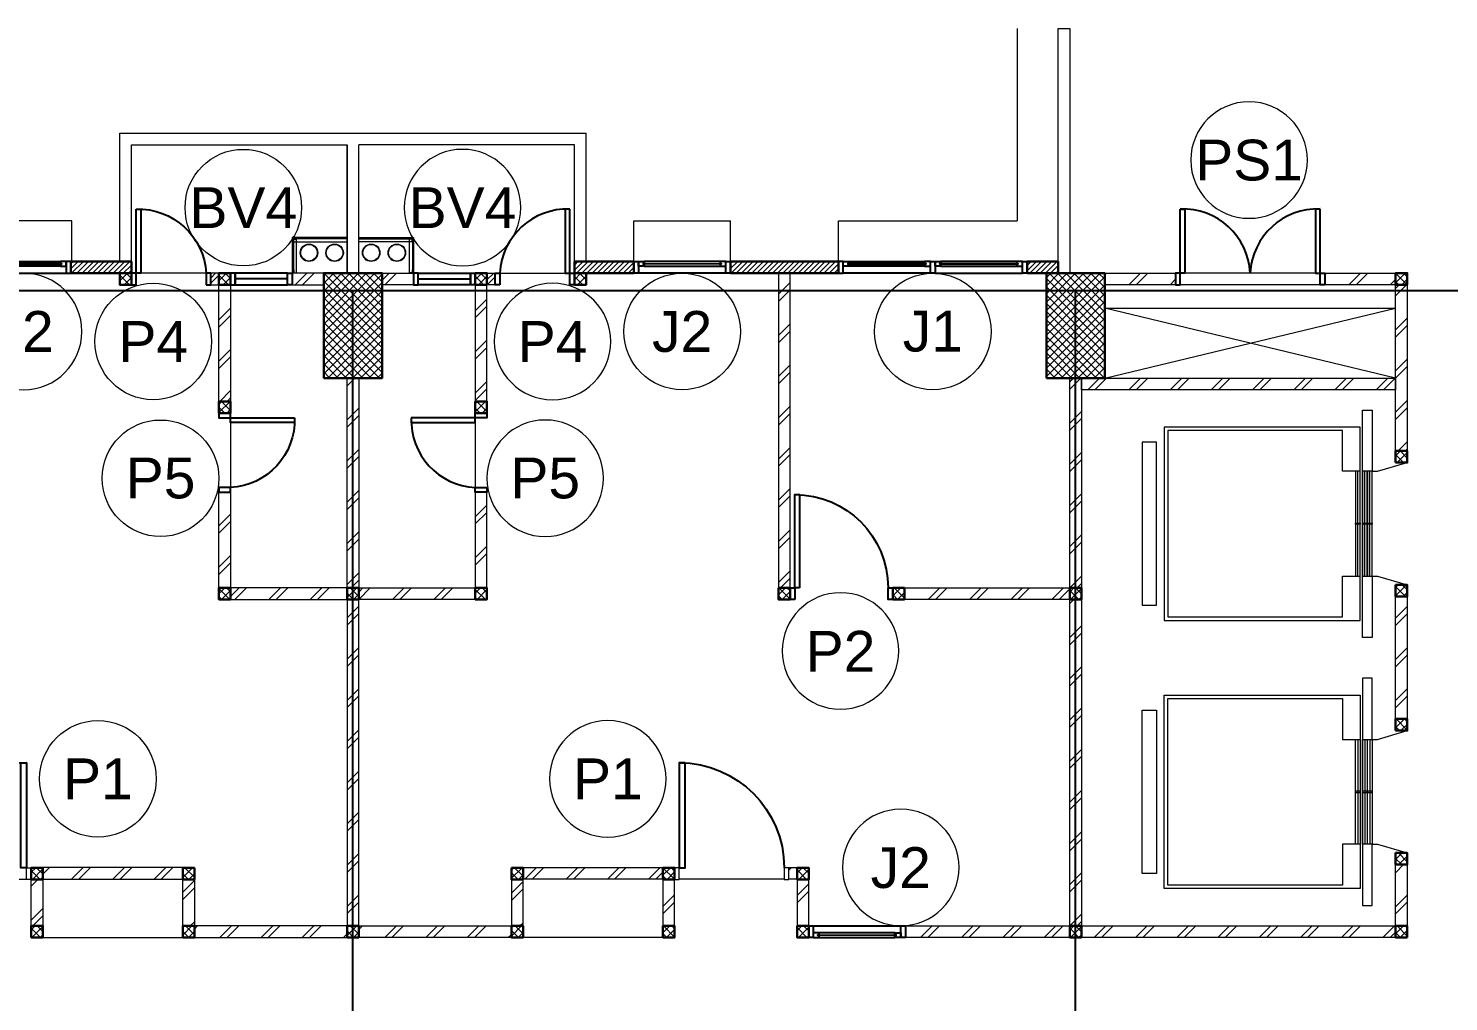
# Model space of a CAD drawing. Header units: millimetres. Extents: x -108 to 351, y -17 to 192.
# Drawn here: x 24.01 to 36.19, y 93.85 to 102.2 of the extents above; entities that cross this region are included whole.
import ezdxf
from ezdxf.enums import TextEntityAlignment as Align

# ---------------------------------------------------------------- set-up
doc = ezdxf.new("R2010")
doc.units = ezdxf.units.MM
for name, color, linetype, lineweight in [('ars', 11, 'Continuous', 0), ('ars @ 1', 11, 'Continuous', 0), ('KACA', 151, 'Continuous', 5), ('KOL', 1, 'Continuous', 30), ('KOLOM', 4, 'Continuous', 9), ('lan', 7, 'Continuous', 15), ('LIFT', 15, 'Continuous', 15), ('NOT', 7, 'Continuous', 20), ('tem', 5, 'Continuous', 20)]:
    doc.layers.add(name, color=color, linetype=linetype, lineweight=lineweight)
doc.layers.add('as', color=1, linetype='Continuous', plot=False)
doc.layers.add('Kusen', color=30, linetype='Continuous')
doc.styles.add('S', font='simplex', dxfattribs={"width": 0.75})
doc.styles.get("Standard").update_dxf_attribs({"font": 'arial.ttf'})
pattern_1 = [(225, (-467.078732, 382.829584), (0.0220970869, -0.0220970869), [])]
pattern_2 = [(45, (18.6, 0.375), (-0.1767767, 0.1767767), []), (45, (18.6625, 0.375), (-0.1767767, 0.1767767), [])]
pattern_3 = [(45, (18.59984, 0.375), (-0.1767767, 0.1767767), []), (45, (18.66234, 0.375), (-0.1767767, 0.1767767), [])]
pattern_4 = [(45, (18.59984, 0.375), (-0.1767767, 0.1767767), []), (45, (18.66234, 0.375), (-0.1767767, 0.1767767), [])]
pattern_5 = [(45, (18.6, 0.37064), (-0.1767767, 0.1767767), []), (45, (18.6625, 0.37064), (-0.1767767, 0.1767767), [])]
pattern_6 = [(45, (18.59616, 0.37064), (-0.1767767, 0.1767767), []), (45, (18.65866, 0.37064), (-0.1767767, 0.1767767), [])]
pattern_7 = [(225, (23.57673, 55.45464), (0.06629126, -0.06629126), []), (225, (23.53254, 55.45464), (0.06629126, -0.06629126), [])]
pattern_8 = [(45, (1620.41412, -387.18282), (-0.176776695, 0.176776695), []), (45, (1620.47662, -387.18282), (-0.176776695, 0.176776695), [])]

# ---------------------------------------------------------------- blocks, each defined once
blk = doc.blocks.new('K 10.10')
at = {"layer": 'ars'}
h = blk.add_hatch(dxfattribs=at)
h.set_pattern_fill('_USER', color=256, scale=0.05, angle=45, double=1, pattern_type=0)
h.set_pattern_definition([(45, (0, 0), (-0.035355339, 0.035355339), []), (135, (0, 0), (-0.035355339, -0.035355339), [])])
h.paths.add_polyline_path([(1560.538, 1380.407), (1560.638, 1380.407), (1560.638, 1380.507), (1560.538, 1380.507)])
at = {"layer": 'KOL'}
blk.add_lwpolyline([(1560.538, 1380.407), (1560.638, 1380.407), (1560.638, 1380.507), (1560.538, 1380.507)], close=True, dxfattribs=at)
blk = doc.blocks.new('T. J1')
at = {"layer": 'Kusen'}
for p, q in [((-0.019, 0), (-0.769, 0)), ((-0.719, 0.1), (-0.069, 0.1)), ((-0.069, 0.06), (-0.719, 0.06)), ((0.021, 0), (0.771, 0)), ((0.721, 0.1), (0.071, 0.1)), ((0.071, 0.06), (0.721, 0.06))]:
    blk.add_line(p, q, dxfattribs=at)
for points in [[(-0.809, 0), (-0.769, 0), (-0.769, 0.1), (-0.809, 0.1)], [(-0.019, 0), (0.021, 0), (0.021, 0.1), (-0.019, 0.1)], [(0.811, 0), (0.771, 0), (0.771, 0.1), (0.811, 0.1)]]:
    blk.add_lwpolyline(points, close=True, dxfattribs=at)
for points in [[(-0.719, 0.077), (-0.719, 0.06), (-0.769, 0.06), (-0.769, 0.1), (-0.719, 0.1), (-0.719, 0.082), (-0.729, 0.082), (-0.729, 0.077), (-0.719, 0.077)], [(-0.069, 0.077), (-0.069, 0.06), (-0.019, 0.06), (-0.019, 0.1), (-0.069, 0.1), (-0.069, 0.082), (-0.059, 0.082), (-0.059, 0.077), (-0.069, 0.077)], [(0.071, 0.077), (0.071, 0.06), (0.021, 0.06), (0.021, 0.1), (0.071, 0.1), (0.071, 0.082), (0.061, 0.082), (0.061, 0.077), (0.071, 0.077)], [(0.721, 0.077), (0.721, 0.06), (0.771, 0.06), (0.771, 0.1), (0.721, 0.1), (0.721, 0.082), (0.731, 0.082), (0.731, 0.077), (0.721, 0.077)]]:
    blk.add_lwpolyline(points, dxfattribs=at)
at = {"layer": 'Kusen', "color": 141}
for points in [[(-0.729, 0.077), (-0.059, 0.077), (-0.059, 0.082), (-0.729, 0.082)], [(0.731, 0.077), (0.061, 0.077), (0.061, 0.082), (0.731, 0.082)]]:
    blk.add_lwpolyline(points, close=True, dxfattribs=at)
blk = doc.blocks.new('T. J2')
at = {"layer": 'KACA', "color": 141}
blk.add_lwpolyline([(-0.379, 0.077), (0.291, 0.077), (0.291, 0.082), (-0.379, 0.082)], close=True, dxfattribs=at)
at = {"layer": 'Kusen'}
for p, q in [((-0.419, 0), (0.331, 0)), ((-0.369, 0.1), (0.281, 0.1)), ((0.281, 0.06), (-0.369, 0.06))]:
    blk.add_line(p, q, dxfattribs=at)
for points in [[(-0.459, 0), (-0.419, 0), (-0.419, 0.1), (-0.459, 0.1)], [(0.331, 0), (0.371, 0), (0.371, 0.1), (0.331, 0.1)]]:
    blk.add_lwpolyline(points, close=True, dxfattribs=at)
for points in [[(-0.369, 0.077), (-0.369, 0.06), (-0.419, 0.06), (-0.419, 0.1), (-0.369, 0.1), (-0.369, 0.082), (-0.379, 0.082), (-0.379, 0.077), (-0.369, 0.077)], [(0.281, 0.077), (0.281, 0.06), (0.331, 0.06), (0.331, 0.1), (0.281, 0.1), (0.281, 0.082), (0.291, 0.082), (0.291, 0.077), (0.281, 0.077)]]:
    blk.add_lwpolyline(points, dxfattribs=at)
blk = doc.blocks.new('P.80')
at = {"layer": 'Kusen'}
for points in [[(-69.809, -74.837), (-69.769, -74.837), (-69.769, -74.037), (-69.809, -74.037)], [(-70.609, -74.937), (-70.569, -74.937), (-70.569, -74.837), (-70.609, -74.837)], [(-69.769, -74.937), (-69.729, -74.937), (-69.729, -74.837), (-69.769, -74.837)]]:
    blk.add_lwpolyline(points, close=True, dxfattribs=at)
blk.add_arc((-69.769, -74.837), 0.8, 90, 180, dxfattribs=at)
blk = doc.blocks.new('P-90')
at = {"layer": 'Kusen'}
blk.add_lwpolyline([(374.691, -21.598), (374.741, -21.598), (374.741, -22.498), (374.691, -22.498)], close=True, dxfattribs=at)
at = {"layer": 'Kusen', "lineweight": 9}
for points in [[(373.801, -22.498), (373.841, -22.498), (373.841, -22.598), (373.801, -22.598)], [(374.741, -22.498), (374.781, -22.498), (374.781, -22.598), (374.741, -22.598)]]:
    blk.add_lwpolyline(points, close=True, dxfattribs=at)
at = {"layer": 'Kusen'}
blk.add_arc((374.741, -22.498), 0.9, 90, 180, dxfattribs=at)
blk = doc.blocks.new('P.60')
at = {"layer": 'Kusen'}
for points in [[(1472.835, 997.535), (1472.875, 997.535), (1472.875, 997.435), (1472.835, 997.435)], [(1473.475, 997.535), (1473.515, 997.535), (1473.515, 997.435), (1473.475, 997.435)], [(1472.875, 996.885), (1472.915, 996.885), (1472.915, 997.435), (1472.875, 997.435)]]:
    blk.add_lwpolyline(points, close=True, dxfattribs=at)
blk.add_arc((1472.895, 997.466), 0.581, 268.0266, 356.9943, dxfattribs=at)
blk = doc.blocks.new('BV')
at = {"layer": 'Kusen'}
for points in [[(-0.225, 0.1), (-0.265, 0.1), (-0.265, 0), (-0.225, 0)], [(-0.225, 0.1), (-0.265, 0.1), (-0.265, 0), (-0.225, 0)], [(0.225, 0.1), (-0.225, 0.1), (-0.225, 0), (0.225, 0)], [(0.225, 0.1), (0.265, 0.1), (0.265, 0), (0.225, 0)]]:
    blk.add_lwpolyline(points, close=True, dxfattribs=at)
at = {"layer": 'Kusen', "color": 141}
blk.add_lwpolyline([(0.225, 0.05), (-0.225, 0.05)], dxfattribs=at)
blk = doc.blocks.new("k2'")
at = {"layer": 'ars'}
h = blk.add_hatch(dxfattribs=at)
h.set_pattern_fill('_USER', color=256, scale=0.05, angle=45, double=1, pattern_type=0)
h.set_pattern_definition([(45, (0, -4.95), (-0.03535534, 0.03535534), []), (135, (0, -4.95), (-0.03535534, -0.03535534), [])])
h.paths.add_polyline_path([(-0.25, -0.45), (0.25, -0.45), (0.25, 0.45), (-0.25, 0.45)])
at = {"layer": 'KOL'}
blk.add_lwpolyline([(-0.25, -0.45), (0.25, -0.45), (0.25, 0.45), (-0.25, 0.45)], close=True, dxfattribs=at)
blk = doc.blocks.new('LIFT PENUMPANG')
at = {"layer": 'LIFT'}
for points in [[(-0.705, 1.955), (-0.705, 1.83), (0.695, 1.83), (0.695, 1.955)], [(-0.835, 1.765), (-0.835, 0.085), (0.825, 0.085), (0.825, 1.765)], [(-0.805, 1.735), (-0.805, 0.235), (-0.455, 0.235), (-0.455, 0.085), (0.445, 0.085), (0.445, 0.235), (0.795, 0.235), (0.795, 1.735)], [(-0.455, 0.085), (0.445, 0.085), (0.445, 0.125), (-0.455, 0.125)], [(-0.455, 0.105), (0.445, 0.105), (0.445, 0.125), (-0.455, 0.125)], [(-0.01, 0.125), (0, 0.125), (0, 0.085), (-0.01, 0.085)], [(-0.455, 0.025), (0.445, 0.025), (0.445, 0.065), (-0.455, 0.065)], [(-0.455, 0.045), (0.445, 0.045), (0.445, 0.065), (-0.455, 0.065)], [(-0.455, -0.02), (0.445, -0.02), (0.445, 0.02), (-0.455, 0.02)], [(-0.455, 0), (0.445, 0), (0.445, 0.02), (-0.455, 0.02)], [(-0.01, 0.065), (0, 0.065), (0, 0.025), (-0.01, 0.025)], [(-0.01, 0.02), (0, 0.02), (0, -0.02), (-0.01, -0.02)]]:
    blk.add_lwpolyline(points, close=True, dxfattribs=at)
for points in [[(-0.455, -0.02), (-0.98, -0.02), (-0.98, 0.065), (0.97, 0.065), (0.97, -0.02), (0.445, -0.02)], [(-0.455, -0.02), (-0.455, -0.065), (-0.53, -0.32)], [(0.445, -0.02), (0.445, -0.065), (0.52, -0.32)]]:
    blk.add_lwpolyline(points, dxfattribs=at)
at = {"layer": 'KOLOM', "extrusion": (0, 0, -1), "zscale": -1, "rotation": 270}
blk.add_blockref('K 10.10', (-1379.877, 1560.318), dxfattribs=at)
at = {"layer": 'KOLOM', "extrusion": (0, 0, -1), "xscale": -1, "zscale": -1, "rotation": 90}
blk.add_blockref('K 10.10', (1379.887, 1560.318), dxfattribs=at)
blk = doc.blocks.new('2-typikal-1a')
at = {"layer": 'ars'}
for points in [[(6.15, 0.455), (5.68, 0.455), (5.68, 0.15)], [(6.15, 0.445), (5.69, 0.445), (5.69, 0.15)], [(5.715, 0.445), (5.69, 0.445), (5.69, 0.419), (5.692, 0.419), (5.692, 0.443), (5.715, 0.443), (5.715, 0.445)], [(5.69, 0.419), (6.15, 0.419)], [(5.715, 0.152), (5.715, 0.443)], [(5.715, 0.15), (5.69, 0.15), (5.69, 0.179), (5.692, 0.179), (5.692, 0.152), (5.715, 0.152), (5.715, 0.15)]]:
    blk.add_lwpolyline(points, dxfattribs=at)
for centre, radius in [((5.823, 0.325), 0.075), ((5.823, 0.325), 0.071), ((6.043, 0.325), 0.075), ((6.043, 0.325), 0.071)]:
    blk.add_circle(centre, radius, dxfattribs=at)
at = {"layer": 'KOL'}
for points in [[(2.035, 0.15), (2.95, 0.15), (2.95, 0.25), (2.035, 0.25)], [(3.78, 0.15), (4.3, 0.15), (4.3, 0.25), (3.78, 0.25)]]:
    blk.add_lwpolyline(points, close=True, dxfattribs=at)
at = {"layer": 'lan'}
for p, q in [((4.2, 0.25), (4.2, 1.35)), ((4.2, 1.35), (6.2, 1.35)), ((4.3, 0.25), (4.3, 1.25)), ((4.3, 1.25), (6.15, 1.25)), ((6.15, 1.25), (6.15, 0.15)), ((4.94, 0.15), (4.38, 0.15)), ((5.15, -1.13), (5.15, -1.69)), ((2.5, -5.05), (3.4, -5.05)), ((3.544, -5.55), (4.744, -5.55))]:
    blk.add_line(p, q, dxfattribs=at)
at = {"layer": 'tem', "ltscale": 2}
blk.add_lwpolyline([(2.549, -2.55), (2.449, -2.55), (2.449, 0.15), (2.549, 0.15)], close=True, dxfattribs=at)
at = {"layer": 'tem'}
for points in [[(4.98, 0.05), (5.05, 0.05), (5.05, 0.15), (4.98, 0.15)], [(5.68, 0.05), (5.95, 0.05), (5.95, 0.15), (5.68, 0.15)], [(5.05, -0.95), (5.05, 0.05), (5.15, 0.05), (5.15, -0.95)], [(5.05, -2.55), (5.05, -1.73), (5.15, -1.73), (5.15, -2.55)], [(0.05, -2.65), (1.469, -2.65), (1.469, -2.55), (0.05, -2.55)], [(5.15, -2.65), (6.15, -2.65), (6.15, -2.55), (5.15, -2.55)], [(2.39, -5.05), (2.46, -5.05), (2.46, -4.95), (2.39, -4.95)], [(3.54, -5.05), (4.74, -5.05), (4.74, -4.95), (3.54, -4.95)], [(2.29, -5.45), (2.29, -5.05), (2.39, -5.05), (2.39, -5.45)], [(3.44, -5.45), (3.44, -5.05), (3.54, -5.05), (3.54, -5.45)], [(4.74, -5.45), (4.74, -5.05), (4.84, -5.05), (4.84, -5.45)], [(0.05, -5.55), (1.46, -5.55), (1.46, -5.45), (0.05, -5.45)], [(4.84, -5.55), (6.15, -5.55), (6.15, -5.45), (4.84, -5.45)]]:
    blk.add_lwpolyline(points, close=True, dxfattribs=at)
blk.add_blockref('BV', (5.415, 0.05))
at = {"layer": 'KOLOM', "extrusion": (0, 0, -1), "xscale": -1, "zscale": -1, "rotation": 180}
for p in [(-1564.838, 1380.557), (-1565.688, 1380.557), (-1565.688, 1379.457), (-1562.107, 1377.857), (-1563.087, 1377.857), (-1565.688, 1377.857), (-1562.928, 1375.456), (-1564.078, 1375.456), (-1565.378, 1375.456), (-1562.928, 1374.957), (-1564.078, 1374.957), (-1565.378, 1374.957)]:
    blk.add_blockref('K 10.10', p, dxfattribs=at)
at = {"layer": 'Kusen', "xscale": -1}
for name, p, rotation in [('P.60', (-1468.535, 997.585), 180), ('P.60', (1002.585, 1471.785), 90), ('T. J2', (1.919, -5.45), 180)]:
    blk.add_blockref(name, p, dxfattribs=dict(at, rotation=rotation))
at = {"layer": 'Kusen'}
for name, p in [('T. J1', (1.224, 0.15)), ('T. J2', (3.409, 0.15)), ('P.80', (72.178, 72.287)), ('P-90', (-371.341, 17.547))]:
    blk.add_blockref(name, p, dxfattribs=at)
blk = doc.blocks.new('LANTAI-2')
at = {"layer": 'ars'}
h = blk.add_hatch(dxfattribs=at)
h.set_pattern_fill('ANSI31', color=256, scale=0.25, angle=180, style=0)
h.set_pattern_definition(pattern_1)
h.paths.add_polyline_path([(22.39, 13.25), (22.9, 13.25), (22.9, 13.35), (22.39, 13.35)])
h = blk.add_hatch(dxfattribs=at)
h.set_pattern_fill('ANSI31', color=256, scale=0.25, angle=180, style=0)
h.set_pattern_definition(pattern_1)
h.paths.add_polyline_path([(27.21, 13.25), (26.7, 13.25), (26.7, 13.35), (27.21, 13.35)])
h = blk.add_hatch(dxfattribs=at)
h.set_pattern_fill('ANSI31', color=256, scale=0.25, angle=180, style=0)
h.set_pattern_definition(pattern_1)
h.paths.add_polyline_path([(28.965, 13.25), (28.04, 13.25), (28.04, 13.35), (28.965, 13.35)])
h = blk.add_hatch(dxfattribs=at)
h.set_pattern_fill('ANSI31', color=256, scale=0.25, angle=180, style=0)
h.set_pattern_definition(pattern_1)
h.paths.add_polyline_path([(30.85, 13.25), (30.585, 13.25), (30.585, 13.35), (30.85, 13.35)])
h = blk.add_hatch(dxfattribs=at)
h.set_pattern_fill('ANSI32', color=256, scale=0.25, angle=180, style=0, double=1)
h.set_pattern_definition(pattern_7)
h.paths.add_polyline_path([(23.58, 13.15), (23.65, 13.15), (23.65, 13.25), (23.58, 13.25)])
h = blk.add_hatch(dxfattribs=at)
h.set_pattern_fill('TEMBOK', color=256, scale=0.25)
h.set_pattern_definition(pattern_2)
h.paths.add_polyline_path([(24.28, 13.15), (24.55, 13.15), (24.55, 13.25), (24.28, 13.25)])
h = blk.add_hatch(dxfattribs=at)
h.set_pattern_fill('TEMBOK', color=256, scale=0.25)
h.set_pattern_definition(pattern_2)
h.paths.add_polyline_path([(25.32, 13.15), (25.05, 13.15), (25.05, 13.25), (25.32, 13.25)])
h = blk.add_hatch(dxfattribs=at)
h.set_pattern_fill('ANSI32', color=256, scale=0.25, angle=180, style=0, double=1)
h.set_pattern_definition(pattern_7)
h.paths.add_polyline_path([(26.02, 13.15), (25.95, 13.15), (25.95, 13.25), (26.02, 13.25)])
h = blk.add_hatch(dxfattribs=at)
h.set_pattern_fill('TEMBOK', color=256, scale=0.25)
h.set_pattern_definition([(45, (21.09865, 1.475), (-0.1767767, 0.1767767), []), (45, (21.16115, 1.475), (-0.1767767, 0.1767767), [])])
h.paths.add_polyline_path([(28.451, 10.55), (28.551, 10.55), (28.551, 13.25), (28.451, 13.25)])
h = blk.add_hatch(dxfattribs=at)
h.set_pattern_fill('TEMBOK', color=256, scale=0.25)
h.set_pattern_definition(pattern_4)
h.paths.add_polyline_path([(23.65, 12.15), (23.65, 13.15), (23.75, 13.15), (23.75, 12.15)])
h = blk.add_hatch(dxfattribs=at)
h.set_pattern_fill('TEMBOK', color=256, scale=0.25)
h.set_pattern_definition(pattern_4)
h.paths.add_polyline_path([(25.95, 12.15), (25.95, 13.15), (25.85, 13.15), (25.85, 12.15)])
h = blk.add_hatch(dxfattribs=at)
h.set_pattern_fill('TEMBOK', color=256, scale=0.25)
h.set_pattern_definition([(45, (24.8, 0.375), (-0.1767767, 0.1767767), []), (45, (24.8625, 0.375), (-0.1767767, 0.1767767), [])])
h.paths.add_polyline_path([(24.85, 10.55), (24.75, 10.55), (24.75, 12.35), (24.85, 12.35)])
h = blk.add_hatch(dxfattribs=at)
h.set_pattern_fill('TEMBOK', color=256, scale=0.25)
h.set_pattern_definition(pattern_3)
h.paths.add_polyline_path([(23.65, 10.55), (23.65, 11.37), (23.75, 11.37), (23.75, 10.55)])
h = blk.add_hatch(dxfattribs=at)
h.set_pattern_fill('TEMBOK', color=256, scale=0.25)
h.set_pattern_definition(pattern_3)
h.paths.add_polyline_path([(25.95, 10.55), (25.95, 11.37), (25.85, 11.37), (25.85, 10.55)])
h = blk.add_hatch(dxfattribs=at)
h.set_pattern_fill('TEMBOK', color=256, scale=0.25)
h.set_pattern_definition(pattern_2)
h.paths.add_polyline_path([(23.75, 10.45), (24.75, 10.45), (24.75, 10.55), (23.75, 10.55)])
h = blk.add_hatch(dxfattribs=at)
h.set_pattern_fill('TEMBOK', color=256, scale=0.25)
h.set_pattern_definition(pattern_2)
h.paths.add_polyline_path([(25.85, 10.45), (24.85, 10.45), (24.85, 10.55), (25.85, 10.55)])
h = blk.add_hatch(dxfattribs=at)
h.set_pattern_fill('TEMBOK', color=256, scale=0.25)
h.set_pattern_definition(pattern_2)
h.paths.add_polyline_path([(30.95, 10.45), (29.531, 10.45), (29.531, 10.55), (30.95, 10.55)])
h = blk.add_hatch(dxfattribs=at)
h.set_pattern_fill('TEMBOK', color=256, scale=0.25)
h.set_pattern_definition([(45, (24.8, -1.325), (-0.1767767, 0.1767767), []), (45, (24.8625, -1.325), (-0.1767767, 0.1767767), [])])
h.paths.add_polyline_path([(24.85, 7.65), (24.75, 7.65), (24.75, 10.45), (24.85, 10.45)])
h = blk.add_hatch(dxfattribs=at)
h.set_pattern_fill('TEMBOK', color=256, scale=0.25)
h.set_pattern_definition(pattern_5)
h.paths.add_polyline_path([(22.04, 7.65), (22.04, 8.05), (22.14, 8.05), (22.14, 7.65)])
h = blk.add_hatch(dxfattribs=at)
h.set_pattern_fill('TEMBOK', color=256, scale=0.25)
h.set_pattern_definition(pattern_6)
h.paths.add_polyline_path([(22.14, 8.05), (23.34, 8.05), (23.34, 8.15), (22.14, 8.15)])
h = blk.add_hatch(dxfattribs=at)
h.set_pattern_fill('TEMBOK', color=256, scale=0.25)
h.set_pattern_definition(pattern_5)
h.paths.add_polyline_path([(23.34, 7.65), (23.34, 8.05), (23.44, 8.05), (23.44, 7.65)])
h = blk.add_hatch(dxfattribs=at)
h.set_pattern_fill('TEMBOK', color=256, scale=0.25)
h.set_pattern_definition(pattern_5)
h.paths.add_polyline_path([(26.26, 7.65), (26.26, 8.05), (26.16, 8.05), (26.16, 7.65)])
h = blk.add_hatch(dxfattribs=at)
h.set_pattern_fill('TEMBOK', color=256, scale=0.25)
h.set_pattern_definition(pattern_6)
h.paths.add_polyline_path([(27.46, 8.05), (26.26, 8.05), (26.26, 8.15), (27.46, 8.15)])
h = blk.add_hatch(dxfattribs=at)
h.set_pattern_fill('TEMBOK', color=256, scale=0.25)
h.set_pattern_definition(pattern_5)
h.paths.add_polyline_path([(27.56, 7.65), (27.56, 8.05), (27.46, 8.05), (27.46, 7.65)])
h = blk.add_hatch(dxfattribs=at)
h.set_pattern_fill('TEMBOK', color=256, scale=0.25)
h.set_pattern_definition(pattern_5)
h.paths.add_polyline_path([(28.61, 8.05), (28.54, 8.05), (28.54, 8.15), (28.61, 8.15)])
h = blk.add_hatch(dxfattribs=at)
h.set_pattern_fill('TEMBOK', color=256, scale=0.25)
h.set_pattern_definition([(45, (18.59616, 0.37064), (-0.1767767, 0.1767767), []), (45, (18.65866, 0.37064), (-0.1767767, 0.1767767), [])])
h.paths.add_polyline_path([(28.71, 7.65), (28.71, 8.05), (28.61, 8.05), (28.61, 7.65)])
h = blk.add_hatch(dxfattribs=at)
h.set_pattern_fill('TEMBOK', color=256, scale=0.25)
h.set_pattern_definition(pattern_5)
h.paths.add_polyline_path([(23.44, 7.55), (24.75, 7.55), (24.75, 7.65), (23.44, 7.65)])
h = blk.add_hatch(dxfattribs=at)
h.set_pattern_fill('TEMBOK', color=256, scale=0.25)
h.set_pattern_definition(pattern_5)
h.paths.add_polyline_path([(26.16, 7.55), (24.85, 7.55), (24.85, 7.65), (26.16, 7.65)])
h = blk.add_hatch(dxfattribs=at)
h.set_pattern_fill('TEMBOK', color=256, scale=0.25)
h.set_pattern_definition(pattern_5)
h.paths.add_polyline_path([(30.95, 7.55), (29.54, 7.55), (29.54, 7.65), (30.95, 7.65)])
at = {"layer": 'ars @ 1'}
h = blk.add_hatch(dxfattribs=at)
h.set_pattern_fill('TEMBOK', color=256, scale=0.25, style=0, double=1)
h.set_pattern_definition([(45, (1620.56912, -387.18282), (-0.176776695, 0.176776695), []), (45, (1620.63162, -387.18282), (-0.176776695, 0.176776695), [])])
h.paths.add_polyline_path([(31.858, 13.25), (31.858, 13.15), (31.25, 13.15), (31.25, 13.25)])
h = blk.add_hatch(dxfattribs=at)
h.set_pattern_fill('TEMBOK', color=256, scale=0.25, style=0, double=1)
h.set_pattern_definition([(45, (1622.45662, -387.18282), (-0.176776695, 0.176776695), []), (45, (1622.51912, -387.18282), (-0.176776695, 0.176776695), [])])
h.paths.add_polyline_path([(33.745, 13.25), (33.745, 13.15), (33.138, 13.15), (33.138, 13.25)])
h = blk.add_hatch(dxfattribs=at)
h.set_pattern_fill('TEMBOK', color=256, scale=0.25, style=0, double=1)
h.set_pattern_definition(pattern_8)
h.paths.add_polyline_path([(33.845, 11.725), (33.745, 11.725), (33.745, 13.15), (33.845, 13.15)])
h = blk.add_hatch(dxfattribs=at)
h.set_pattern_fill('TEMBOK', color=256, scale=0.25, style=0, double=1)
h.set_pattern_definition([(45, (1617.61912, -387.98282), (-0.176776695, 0.176776695), []), (45, (1617.68162, -387.98282), (-0.176776695, 0.176776695), [])])
h.paths.add_polyline_path([(31.05, 10.55), (30.95, 10.55), (30.95, 12.35), (31.05, 12.35)])
h = blk.add_hatch(dxfattribs=at)
h.set_pattern_fill('TEMBOK', color=256, scale=0.25, style=0, double=1)
h.set_pattern_definition([(45, (1620.56912, -388.08282), (-0.176776695, 0.176776695), []), (45, (1620.63162, -388.08282), (-0.176776695, 0.176776695), [])])
h.paths.add_polyline_path([(33.745, 12.35), (33.745, 12.25), (31.05, 12.25), (31.05, 12.35)])
h = blk.add_hatch(dxfattribs=at)
h.set_pattern_fill('TEMBOK', color=256, scale=0.25, style=0, double=1)
h.set_pattern_definition([(45, (1617.61912, -390.88282), (-0.176776695, 0.176776695), []), (45, (1617.68162, -390.88282), (-0.176776695, 0.176776695), [])])
h.paths.add_polyline_path([(31.05, 7.65), (30.95, 7.65), (30.95, 10.45), (31.05, 10.45)])
h = blk.add_hatch(dxfattribs=at)
h.set_pattern_fill('TEMBOK', color=256, scale=0.25, style=0, double=1)
h.set_pattern_definition(pattern_8)
h.paths.add_polyline_path([(33.845, 9.425), (33.745, 9.425), (33.745, 10.475), (33.845, 10.475)])
h = blk.add_hatch(dxfattribs=at)
h.set_pattern_fill('TEMBOK', color=256, scale=0.25, style=0, double=1)
h.set_pattern_definition(pattern_8)
h.paths.add_polyline_path([(33.845, 7.65), (33.745, 7.65), (33.745, 8.175), (33.845, 8.175)])
h = blk.add_hatch(dxfattribs=at)
h.set_pattern_fill('TEMBOK', color=256, scale=0.25, style=0, double=1)
h.set_pattern_definition([(45, (1620.56912, -387.18282), (-0.176776695, 0.176776695), []), (45, (1620.63162, -387.18282), (-0.176776695, 0.176776695), [])])
h.paths.add_polyline_path([(33.745, 7.65), (33.745, 7.55), (31.05, 7.55), (31.05, 7.65)])
for p, q in [((33.058, 13.25), (31.938, 13.25)), ((33.098, 13.15), (31.898, 13.15)), ((31.25, 12.95), (33.745, 12.95)), ((31.25, 12.35), (33.745, 12.95)), ((33.745, 12.35), (31.25, 12.95))]:
    blk.add_line(p, q)
at = {"layer": 'ars'}
for points in [[(24.75, 13.555), (24.28, 13.555), (24.28, 13.25)], [(24.75, 13.545), (24.29, 13.545), (24.29, 13.25)], [(24.315, 13.545), (24.29, 13.545), (24.29, 13.519), (24.292, 13.519), (24.292, 13.543), (24.315, 13.543), (24.315, 13.545)], [(24.315, 13.252), (24.315, 13.543)], [(24.85, 13.555), (25.32, 13.555), (25.32, 13.25)], [(24.85, 13.545), (25.31, 13.545), (25.31, 13.25)], [(25.285, 13.545), (25.31, 13.545), (25.31, 13.519), (25.308, 13.519), (25.308, 13.543), (25.285, 13.543), (25.285, 13.545)], [(25.285, 13.252), (25.285, 13.543)], [(24.29, 13.519), (24.75, 13.519)], [(25.31, 13.519), (24.85, 13.519)], [(24.315, 13.25), (24.29, 13.25), (24.29, 13.279), (24.292, 13.279), (24.292, 13.252), (24.315, 13.252), (24.315, 13.25)], [(25.285, 13.25), (25.31, 13.25), (25.31, 13.279), (25.308, 13.279), (25.308, 13.252), (25.285, 13.252), (25.285, 13.25)]]:
    blk.add_lwpolyline(points, dxfattribs=at)
for centre, radius in [((24.423, 13.425), 0.075), ((24.423, 13.425), 0.071), ((24.643, 13.425), 0.075), ((24.643, 13.425), 0.071), ((24.957, 13.425), 0.075), ((24.957, 13.425), 0.071), ((25.177, 13.425), 0.075), ((25.177, 13.425), 0.071)]:
    blk.add_circle(centre, radius, dxfattribs=at)
at = {"layer": 'as'}
for p, q in [((0, 13.1), (74.4, 13.1)), ((24.8, 0), (24.8, 13.1)), ((31, 0), (31, 13.1))]:
    blk.add_line(p, q, dxfattribs=at)
at = {"layer": 'KOL'}
for points in [[(27.21, 13.25), (26.7, 13.25), (26.7, 13.35), (27.21, 13.35)], [(28.965, 13.25), (28.04, 13.25), (28.04, 13.35), (28.965, 13.35)], [(30.85, 13.25), (30.585, 13.25), (30.585, 13.35), (30.85, 13.35)]]:
    blk.add_lwpolyline(points, close=True, dxfattribs=at)
at = {"layer": 'KOLOM'}
blk.add_lwpolyline([(29.431, 10.55), (29.431, 10.45), (29.531, 10.45), (29.531, 10.55)], close=True, dxfattribs=at)
at = {"layer": 'Kusen'}
for points in [[(31.898, 13.8), (31.938, 13.8), (31.938, 13.25), (31.898, 13.25)], [(33.098, 13.8), (33.058, 13.8), (33.058, 13.25), (33.098, 13.25)], [(31.858, 13.15), (31.898, 13.15), (31.898, 13.25), (31.858, 13.25)], [(33.138, 13.15), (33.098, 13.15), (33.098, 13.25), (33.138, 13.25)]]:
    blk.add_lwpolyline(points, close=True, dxfattribs=at)
for centre, start, end in [((31.918, 13.22), 3.0057, 91.9734), ((33.078, 13.22), 88.0266, 176.9943)]:
    blk.add_arc(centre, 0.581, start, end, dxfattribs=at)
at = {"layer": 'lan'}
for p, q in [((30.5, 15.35), (30.5, 13.7)), ((22.8, 13.35), (22.8, 14.45)), ((22.8, 14.45), (26.8, 14.45)), ((26.8, 13.35), (26.8, 14.45)), ((22.9, 13.35), (22.9, 14.35)), ((22.9, 14.35), (24.75, 14.35)), ((24.75, 13.25), (24.75, 14.35)), ((24.85, 13.25), (24.85, 14.35)), ((26.7, 14.35), (24.85, 14.35)), ((26.7, 13.35), (26.7, 14.35)), ((22.39, 13.7), (21.56, 13.7)), ((22.39, 13.35), (22.39, 13.7)), ((27.21, 13.35), (27.21, 13.7)), ((27.21, 13.7), (28.04, 13.7)), ((28.04, 13.35), (28.04, 13.7)), ((28.965, 13.35), (28.965, 13.7)), ((28.965, 13.7), (30.5, 13.7)), ((26.06, 13.25), (26.62, 13.25)), ((25.85, 11.97), (25.85, 11.41)), ((28.5, 8.05), (27.6, 8.05)), ((27.456, 7.55), (26.256, 7.55))]:
    blk.add_line(p, q, dxfattribs=at)
blk.add_lwpolyline([(30.95, 15.35), (30.95, 13.25), (30.85, 13.25), (30.85, 15.35)], close=True, dxfattribs=at)
at = {"layer": 'tem'}
for points in [[(25.32, 13.15), (25.05, 13.15), (25.05, 13.25), (25.32, 13.25)], [(26.02, 13.15), (25.95, 13.15), (25.95, 13.25), (26.02, 13.25)], [(31.858, 13.25), (31.858, 13.15), (31.25, 13.15), (31.25, 13.25)], [(33.745, 13.25), (33.745, 13.15), (33.138, 13.15), (33.138, 13.25)], [(25.95, 12.15), (25.95, 13.15), (25.85, 13.15), (25.85, 12.15)], [(33.845, 11.725), (33.745, 11.725), (33.745, 13.15), (33.845, 13.15)], [(31.05, 10.55), (30.95, 10.55), (30.95, 12.35), (31.05, 12.35)], [(33.745, 12.35), (33.745, 12.25), (31.05, 12.25), (31.05, 12.35)], [(25.95, 10.55), (25.95, 11.37), (25.85, 11.37), (25.85, 10.55)], [(25.85, 10.45), (24.85, 10.45), (24.85, 10.55), (25.85, 10.55)], [(30.95, 10.45), (29.531, 10.45), (29.531, 10.55), (30.95, 10.55)], [(31.05, 7.65), (30.95, 7.65), (30.95, 10.45), (31.05, 10.45)], [(33.845, 9.425), (33.745, 9.425), (33.745, 10.475), (33.845, 10.475)], [(33.845, 7.65), (33.745, 7.65), (33.745, 8.175), (33.845, 8.175)], [(26.26, 7.65), (26.26, 8.05), (26.16, 8.05), (26.16, 7.65)], [(27.46, 8.05), (26.26, 8.05), (26.26, 8.15), (27.46, 8.15)], [(27.56, 7.65), (27.56, 8.05), (27.46, 8.05), (27.46, 7.65)], [(28.61, 8.05), (28.54, 8.05), (28.54, 8.15), (28.61, 8.15)], [(28.71, 7.65), (28.71, 8.05), (28.61, 8.05), (28.61, 7.65)], [(26.16, 7.55), (24.85, 7.55), (24.85, 7.65), (26.16, 7.65)], [(30.95, 7.55), (29.54, 7.55), (29.54, 7.65), (30.95, 7.65)], [(33.745, 7.65), (33.745, 7.55), (31.05, 7.55), (31.05, 7.65)]]:
    blk.add_lwpolyline(points, close=True, dxfattribs=at)
at = {"layer": 'tem', "ltscale": 2}
for points in [[(28.451, 10.55), (28.551, 10.55), (28.551, 13.25), (28.451, 13.25)], [(24.85, 10.55), (24.75, 10.55), (24.75, 12.35), (24.85, 12.35)], [(24.75, 7.65), (24.85, 7.65), (24.85, 10.45), (24.75, 10.45)]]:
    blk.add_lwpolyline(points, close=True, dxfattribs=at)
at = {"xscale": -1}
blk.add_blockref('BV', (25.585, 13.15), dxfattribs=at)
at = {"rotation": 90}
blk.add_blockref('LIFT PENUMPANG', (33.525, 11.105), dxfattribs=at)
at = {"xscale": -1, "rotation": 90}
blk.add_blockref('LIFT PENUMPANG', (33.525, 8.795), dxfattribs=at)
at = {"layer": 'KOL'}
for p in [(24.8, 12.8), (31, 12.8)]:
    blk.add_blockref("k2'", p, dxfattribs=at)
at = {"layer": 'KOLOM', "extrusion": (0, 0, -1), "zscale": -1, "rotation": 180}
for p in [(1534.688, 1393.657), (1533.838, 1393.657), (1534.688, 1392.557), (1535.788, 1390.957), (1534.688, 1390.957), (1532.087, 1390.957), (1531.107, 1390.957), (1534.378, 1388.556), (1533.078, 1388.556), (1531.928, 1388.556), (1535.788, 1388.057), (1534.378, 1388.057), (1533.078, 1388.057), (1531.928, 1388.057)]:
    blk.add_blockref('K 10.10', p, dxfattribs=at)
at = {"layer": 'KOLOM', "extrusion": (0, 0, -1), "zscale": -1}
for p in [(-1594.383, -1367.257), (-1594.383, -1372.857)]:
    blk.add_blockref('K 10.10', p, dxfattribs=at)
at = {"layer": 'KOLOM', "extrusion": (0, 0, -1), "xscale": -1, "zscale": -1, "rotation": 180}
for p in [(-1591.588, 1390.957), (-1591.588, 1388.057)]:
    blk.add_blockref('K 10.10', p, dxfattribs=at)
at = {"layer": 'Kusen'}
for p, rotation in [((1499.535, 1010.685), 180), ((-971.585, 1484.885), 270)]:
    blk.add_blockref('P.60', p, dxfattribs=dict(at, rotation=rotation))
at = {"layer": 'Kusen', "xscale": -1}
for name, p in [('T. J2', (27.581, 13.25)), ('T. J1', (29.776, 13.25)), ('P.80', (-41.178, 85.387)), ('P-90', (402.341, 30.647))]:
    blk.add_blockref(name, p, dxfattribs=at)
at = {"layer": 'Kusen', "xscale": -1, "rotation": 180}
blk.add_blockref('T. J2', (29.169, 7.65), dxfattribs=at)
at = {"layer": 'lan'}
blk.add_blockref('2-typikal-1a', (18.6, 13.1), dxfattribs=at)
blk = doc.blocks.new('NAV')
blk.add_circle((0, -0.4), 0.4)
at = {"style": 'S', "width": 0.75, "flags": 4}
blk.add_attdef('AV', text='', height=0.3, dxfattribs=at).set_placement((0, -0.4), align=Align.MIDDLE)

msp = doc.modelspace()

# ---------------------------------------------------------------- block references
at = {"layer": 'lan'}
msp.add_blockref('LANTAI-2', (1.99422, 86.84737), dxfattribs=at)
at = {"layer": 'NOT'}
ref = msp.add_blockref('NAV', (34.48252, 101.56783), dxfattribs=dict(at, xscale=-1.25, yscale=1.25, zscale=1.25))
ref.add_attrib('AV', 'PS1', dxfattribs={"layer": '0', "height": 0.35, "flags": 4}).set_placement((34.48252, 101.06783), align=Align.MIDDLE)
ref = msp.add_blockref('NAV', (25.85407, 100.15952), dxfattribs=dict(at, xscale=1.25, yscale=1.25, zscale=1.25, rotation=180))
ref.add_attrib('AV', 'BV4', dxfattribs={"layer": '0', "height": 0.35, "flags": 4}).set_placement((25.85407, 100.65952), align=Align.MIDDLE)
ref = msp.add_blockref('NAV', (27.73436, 100.15952), dxfattribs=dict(at, xscale=-1.25, yscale=1.25, zscale=1.25, rotation=180))
ref.add_attrib('AV', 'BV4', dxfattribs={"layer": '0', "height": 0.35, "flags": 4}).set_placement((27.73436, 100.65952), align=Align.MIDDLE)
ref = msp.add_blockref('NAV', (23.96922, 100.09737), dxfattribs=dict(at, xscale=-1.25, yscale=1.25, zscale=1.25))
ref.add_attrib('AV', 'J2', dxfattribs={"layer": '0', "height": 0.35, "flags": 4}).set_placement((23.96922, 99.59737), align=Align.MIDDLE)
ref = msp.add_blockref('NAV', (29.61922, 100.09737), dxfattribs=dict(at, xscale=1.25, yscale=1.25, zscale=1.25))
ref.add_attrib('AV', 'J2', dxfattribs={"layer": '0', "height": 0.35, "flags": 4}).set_placement((29.61922, 99.59737), align=Align.MIDDLE)
ref = msp.add_blockref('NAV', (31.76922, 100.09737), dxfattribs=dict(at, xscale=1.25, yscale=1.25, zscale=1.25))
ref.add_attrib('AV', 'J1', dxfattribs={"layer": '0', "height": 0.35, "flags": 4}).set_placement((31.76922, 99.59737), align=Align.MIDDLE)
ref = msp.add_blockref('NAV', (25.08148, 99.01151), dxfattribs=dict(at, xscale=1.25, yscale=1.25, zscale=1.25, rotation=180))
ref.add_attrib('AV', 'P4', dxfattribs={"layer": '0', "height": 0.35, "flags": 4}).set_placement((25.08148, 99.51151), align=Align.MIDDLE)
ref = msp.add_blockref('NAV', (28.50696, 99.01151), dxfattribs=dict(at, xscale=-1.25, yscale=1.25, zscale=1.25, rotation=180))
ref.add_attrib('AV', 'P4', dxfattribs={"layer": '0', "height": 0.35, "flags": 4}).set_placement((28.50696, 99.51151), align=Align.MIDDLE)
ref = msp.add_blockref('NAV', (25.14422, 97.83737), dxfattribs=dict(at, xscale=1.25, yscale=1.25, zscale=1.25, rotation=180))
ref.add_attrib('AV', 'P5', dxfattribs={"layer": '0', "height": 0.35, "flags": 4}).set_placement((25.14422, 98.33737), align=Align.MIDDLE)
ref = msp.add_blockref('NAV', (28.44422, 97.83737), dxfattribs=dict(at, xscale=-1.25, yscale=1.25, zscale=1.25, rotation=180))
ref.add_attrib('AV', 'P5', dxfattribs={"layer": '0', "height": 0.35, "flags": 4}).set_placement((28.44422, 98.33737), align=Align.MIDDLE)
ref = msp.add_blockref('NAV', (30.97729, 96.35564), dxfattribs=dict(at, xscale=-1.25, yscale=1.25, zscale=1.25, rotation=180))
ref.add_attrib('AV', 'P2', dxfattribs={"layer": '0', "height": 0.35, "flags": 4}).set_placement((30.97729, 96.85564), align=Align.MIDDLE)
ref = msp.add_blockref('NAV', (24.60678, 95.25883), dxfattribs=dict(at, xscale=1.25, yscale=1.25, zscale=1.25, rotation=180))
ref.add_attrib('AV', 'P1', dxfattribs={"layer": '0', "height": 0.35, "flags": 4}).set_placement((24.60678, 95.75883), align=Align.MIDDLE)
ref = msp.add_blockref('NAV', (28.98166, 95.25883), dxfattribs=dict(at, xscale=-1.25, yscale=1.25, zscale=1.25, rotation=180))
ref.add_attrib('AV', 'P1', dxfattribs={"layer": '0', "height": 0.35, "flags": 4}).set_placement((28.98166, 95.75883), align=Align.MIDDLE)
ref = msp.add_blockref('NAV', (31.49422, 94.49737), dxfattribs=dict(at, xscale=-1.25, yscale=1.25, zscale=1.25, rotation=180))
ref.add_attrib('AV', 'J2', dxfattribs={"layer": '0', "height": 0.35, "flags": 4}).set_placement((31.49422, 94.99737), align=Align.MIDDLE)

doc.saveas('drawing.dxf')
